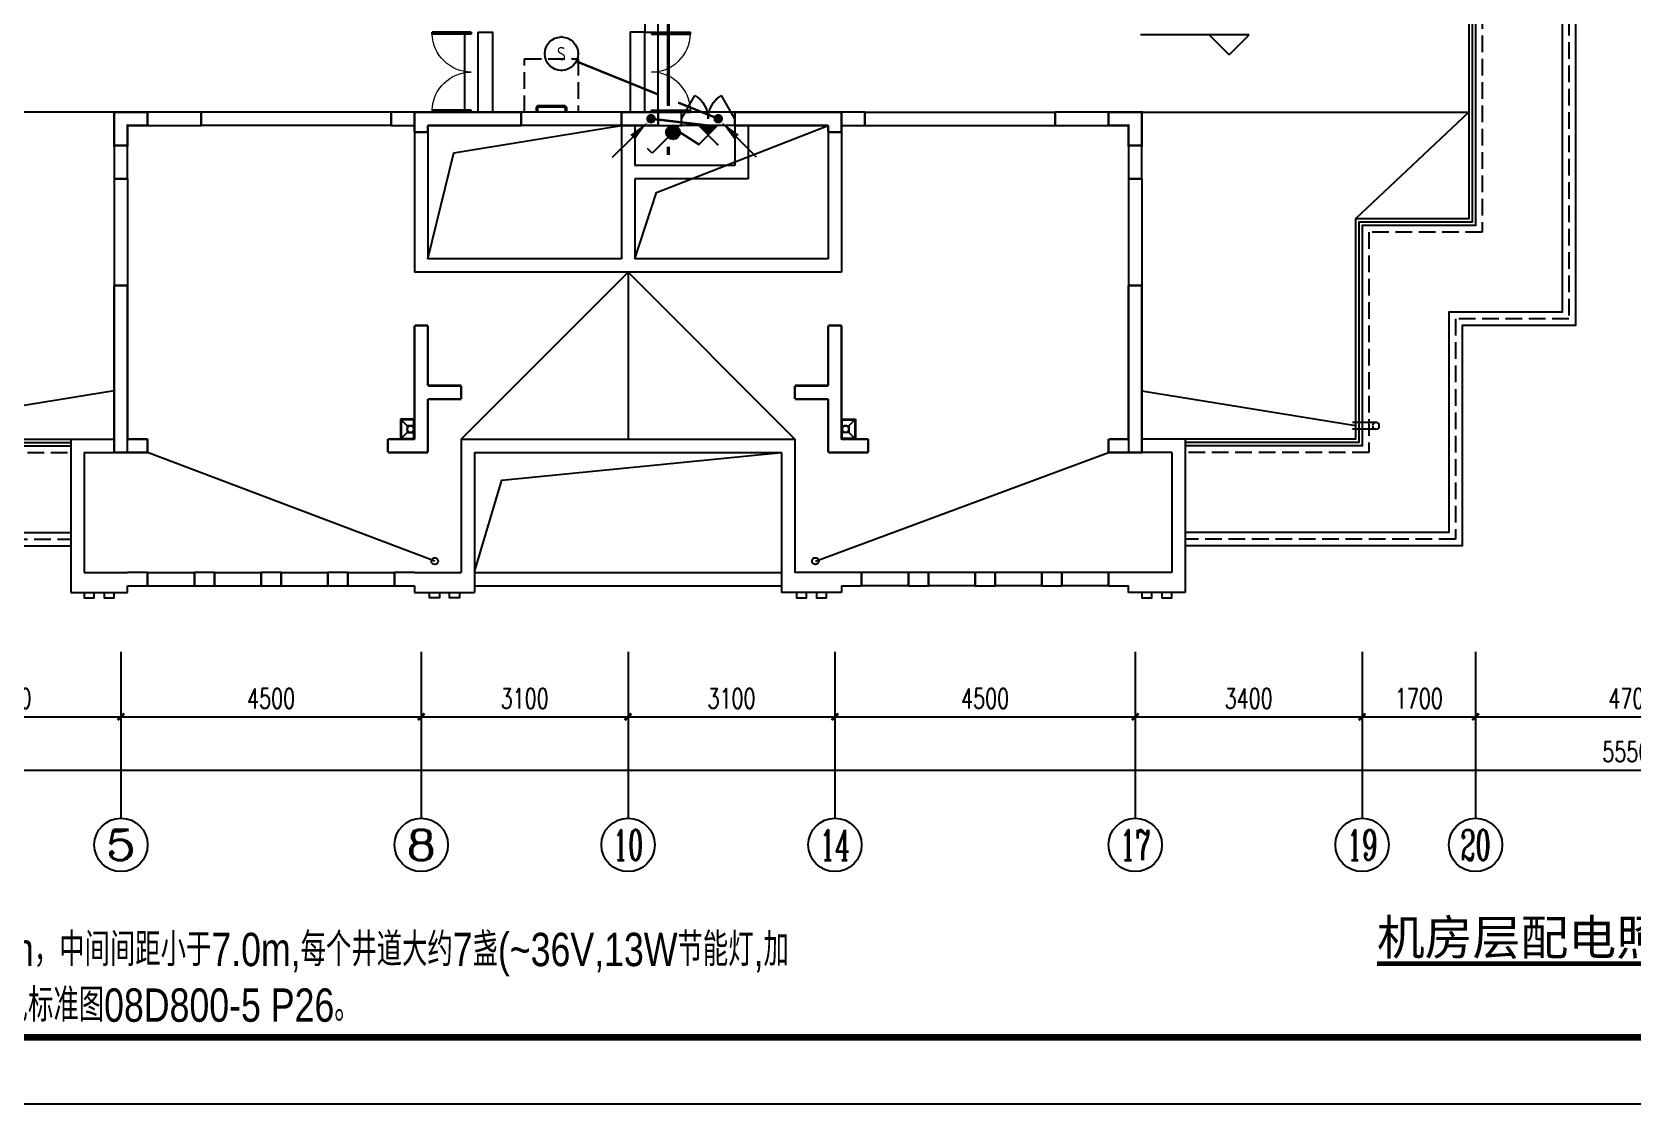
# Model space of a CAD drawing. Extents: x -993182 to -819982, y 169304 to 600104.
# Drawn here: x -978282 to -954289, y 233704 to 249769 of the extents above; entities that cross this region are included whole.
import ezdxf
from ezdxf.enums import TextEntityAlignment as Align

# ---------------------------------------------------------------- set-up
doc = ezdxf.new("R2010")
doc.units = 0
doc.header["$LTSCALE"] = 1000
doc.header["$MEASUREMENT"] = 0
doc.linetypes.add('DASH', pattern=[0.35, 0.25, -0.1])
for name, color, linetype in [('AXIS', 3, 'Continuous'), ('AXIS_TEXT', 7, 'Continuous'), ('DIM_ELEV', 3, 'Continuous'), ('DIM_SYMB', 3, 'Continuous'), ('EQUIP-照明', 3, 'Continuous'), ('HATCH', 4, 'Continuous'), ('LWIRE', 4, 'Continuous'), ('PUB_TITLE', 146, 'Continuous'), ('STAIR', 2, 'Continuous'), ('TEL_TEXT', 7, 'Continuous'), ('WALL', 4, 'Continuous'), ('WINDOW', 2, 'Continuous'), ('WIRE-动力', 2, 'Continuous'), ('WIRE-照明', 1, 'Continuous'), ('保温', 6, 'Continuous'), ('屋面', 139, 'Continuous'), ('栏杆', 169, 'Continuous'), ('面层', 215, 'Continuous')]:
    doc.layers.add(name, color=color, linetype=linetype)
doc.styles.add('-黑体', font='simhei.ttf')
doc.styles.add('_TCH_AXIS', font='COMPLEX', dxfattribs={"bigfont": 'GBCBIG'})
doc.styles.add('_TCH_DIM_T3', font='SIMPLEX', dxfattribs={"width": 0.705882, "bigfont": 'GBCBIG'})
doc.styles.add('_TEL_ATTDEF', font='GBENOR', dxfattribs={"width": 0.8, "height": 3, "bigfont": 'GBCBIG'})
doc.styles.add('_TEL_DIM', font='ICED', dxfattribs={"width": 0.8, "height": 3.5, "bigfont": 'BZHZ'})
doc.styles.add('COMPLEX', font='COMPLEX')
doc.styles.get("Standard").update_dxf_attribs({"font": 'gbenor.shx', "bigfont": 'gbcbig.shx'})
doc.styles.add('电-ele', font='ICED.shx', dxfattribs={"width": 0.8, "bigfont": 'BZHZ.shx'})
doc.dimstyles.new('_TCH_ARCH&&100', dxfattribs={"dimtxt": 297.5, "dimasz": 100, "dimexe": 250, "dimexo": 300, "dimgap": 126.25, "dimtad": 1, "dimdec": 0, "dimzin": 0, "dimdsep": 46, "dimtxsty": '_TCH_DIM_T3', "dimblk": 'ARCHTICK', "dimcen": 0.09, "dimclrt": 7, "dimazin": 2, "dimtfac": 1, "dimtdec": 0, "dimtix": 1, "dimtmove": 2, "dimatfit": 3, "dimfxl": 0, "dimtolj": 1, "dimtzin": 0, "dimarcsym": 0})

# ---------------------------------------------------------------- blocks, each defined once
blk = doc.blocks.new('A$C72BA2012')
at = {"color": 6}
for p, q in [((100, 200), (0, 300)), ((11, 290), (10, 290)), ((10, 290), (10, 10)), ((200, 290), (10, 290)), ((200, 10), (200, 290)), ((100, 100), (0, 0)), ((10, 10), (200, 10))]:
    blk.add_line(p, q, dxfattribs=at)
blk.add_lwpolyline([(0, 300), (0, 0), (210, 0), (210, 300), (0, 300)], dxfattribs=at)
blk.add_lwpolyline([(200, 100), (200, 200), (100, 200), (100, 100)], close=True, dxfattribs=at)
blk.add_circle((150, 150), 50, dxfattribs=at)
blk = doc.blocks.new('A$C4E4A79F1')
at = {"color": 6}
for points in [[(0, 350), (0, 0)], [(100, 350), (100, 0)]]:
    blk.add_lwpolyline(points, dxfattribs=at)
blk.add_circle((50, 350), 50, dxfattribs=at)
blk = doc.blocks.new('q6')
at = {"color": 3, "const_width": 35}
for points in [[(-513512, -610327), (-513512, -610827), (-513312, -610827), (-513312, -610527), (-513012, -610527), (-513012, -610327)], [(-505362, -610527), (-505362, -610327), (-505562, -610327), (-505562, -610327), (-505912, -610327), (-505912, -610527)], [(-498112, -610327), (-498612, -610327), (-498612, -610527), (-498312, -610527), (-498312, -610827), (-498112, -610827)]]:
    blk.add_lwpolyline(points, close=True, dxfattribs=at)
for points in [[(-509012, -610327), (-508262, -610327)], [(-509012, -610627), (-509012, -610327)], [(-508262, -610327), (-508262, -610327)], [(-508262, -610327), (-508062, -610327)], [(-508062, -610327), (-508062, -610327)], [(-508062, -610327), (-507412, -610327)], [(-507412, -610327), (-507412, -610527)], [(-504212, -610327), (-502612, -610327)], [(-504212, -610527), (-504212, -610327)], [(-502612, -610627), (-502612, -610327)], [(-508812, -610527), (-508262, -610527)], [(-508812, -610627), (-508812, -610527)], [(-508262, -610527), (-507412, -610527)], [(-504212, -610527), (-502812, -610527)], [(-502812, -610627), (-502812, -610527)], [(-508812, -610627), (-509012, -610627)], [(-502612, -610627), (-502812, -610627)], [(-513512, -615427), (-513512, -612927)], [(-513512, -612927), (-513312, -612927)], [(-513312, -615227), (-513312, -612927)], [(-498312, -615227), (-498312, -612927)], [(-498312, -612927), (-498112, -612927)], [(-498112, -615427), (-498112, -612927)], [(-509012, -614427), (-509012, -613527)], [(-509012, -613527), (-508812, -613527)], [(-508812, -614427), (-508812, -613527)], [(-502812, -614427), (-502812, -613527)], [(-502812, -613527), (-502612, -613527)], [(-502612, -614427), (-502612, -613527)], [(-509012, -615227), (-509012, -614427)], [(-508812, -614427), (-508312, -614427)], [(-508312, -614427), (-508312, -614627)], [(-503312, -614427), (-502812, -614427)], [(-503312, -614627), (-503312, -614427)], [(-502612, -615227), (-502612, -614427)], [(-508812, -615427), (-508812, -614627)], [(-508812, -614627), (-508312, -614627)], [(-503312, -614627), (-502812, -614627)], [(-502812, -615427), (-502812, -614627)], [(-513312, -615227), (-513012, -615227)], [(-513012, -615227), (-513012, -615427)], [(-509412, -615227), (-509012, -615227)], [(-509412, -615427), (-509412, -615227)], [(-502612, -615227), (-502212, -615227)], [(-502212, -615227), (-502212, -615427)], [(-498612, -615227), (-498312, -615227)], [(-498612, -615427), (-498612, -615227)], [(-513512, -615427), (-513012, -615427)], [(-509412, -615427), (-508812, -615427)], [(-502812, -615427), (-502212, -615427)], [(-498612, -615427), (-498112, -615427)]]:
    blk.add_lwpolyline(points, dxfattribs=at)
blk = doc.blocks.new('$DorLib2D$00000002')
for p, q in [((-0.5, 0), (-0.5, 0.4875)), ((-0.475, 0.4875), (-0.5, 0.4875)), ((-0.475, 0), (-0.475, 0.4875)), ((0.475, 0), (0.475, 0.4875)), ((0.475, 0.4875), (0.5, 0.4875)), ((0.5, 0), (0.5, 0.4875)), ((-0.5, 0), (-0.475, 0)), ((0.5, 0), (0.475, 0))]:
    blk.add_line(p, q)
at = {"lineweight": 13}
for centre, start, end in [((-0.4875, 0), 0, 88.53072), ((0.4875, 0), 91.46928, 180)]:
    blk.add_arc(centre, 0.4875, start, end, dxfattribs=at)
blk = doc.blocks.new('$DorLib2D$00000231')
at = {"color": 0}
for p, q in [((-0.5, 0), (-0.25, 0.433)), ((0.5, 0), (0.25, 0.433))]:
    blk.add_line(p, q, dxfattribs=at)
for centre, start, end in [((-0.5, 0), 0, 60), ((0.5, 0), 120, 180)]:
    blk.add_arc(centre, 0.5, start, end, dxfattribs=at)
blk = doc.blocks.new('_AXISO')
blk.add_circle((0, 0), 0.5)
at = {"layer": 'AXIS_TEXT', "style": 'COMPLEX', "width": 1.041667}
blk.add_attdef('A', text='', height=0.56, dxfattribs=at).set_placement((-0.25, -0.28), (0.25, -0.28), align=Align.FIT)
blk = doc.blocks.new('_ArchTick')
at = {"color": 0, "linetype": 'ByBlock', "const_width": 0.4}
blk.add_lwpolyline([(-0.5, -0.5), (0.5, 0.5)], dxfattribs=at)
blk = doc.blocks.new('*D1002')
at = {"layer": 'AXIS', "color": 0, "lineweight": -2}
for p, q in [((-343209, -503841), (-343209, -505863)), ((-287709, -503841), (-287709, -505863)), ((-343209, -505613), (-287709, -505613))]:
    blk.add_line(p, q, dxfattribs=at)
at = {"layer": 'Defpoints', "color": 0}
for p in [(-343209, -503541), (-287709, -503541), (-287709, -505613)]:
    blk.add_point(p, dxfattribs=at)
at = {"layer": 'AXIS', "color": 0, "lineweight": -2, "xscale": 100, "yscale": 100, "zscale": 100, "rotation": 180}
blk.add_blockref('_ArchTick', (-343209, -505613), dxfattribs=at)
at = {"layer": 'AXIS', "color": 0, "lineweight": -2, "xscale": 100, "yscale": 100, "zscale": 100}
blk.add_blockref('_ArchTick', (-287709, -505613), dxfattribs=at)
at = {"layer": 'AXIS', "color": 7, "insert": (-315459, -505338), "char_height": 297.5, "attachment_point": 5, "style": '_TCH_DIM_T3'}
blk.add_mtext('\\A1;55500', dxfattribs=at)
blk = doc.blocks.new('*D1004')
at = {"layer": 'AXIS', "color": 0, "lineweight": -2}
for p, q in [((-341509, -503841), (-341509, -505063)), ((-338109, -503841), (-338109, -505063)), ((-341509, -504813), (-338109, -504813))]:
    blk.add_line(p, q, dxfattribs=at)
at = {"layer": 'Defpoints', "color": 0}
for p in [(-341509, -503541), (-338109, -503541), (-338109, -504813)]:
    blk.add_point(p, dxfattribs=at)
at = {"layer": 'AXIS', "color": 0, "lineweight": -2, "xscale": 100, "yscale": 100, "zscale": 100, "rotation": 180}
blk.add_blockref('_ArchTick', (-341509, -504813), dxfattribs=at)
at = {"layer": 'AXIS', "color": 0, "lineweight": -2, "xscale": 100, "yscale": 100, "zscale": 100}
blk.add_blockref('_ArchTick', (-338109, -504813), dxfattribs=at)
at = {"layer": 'AXIS', "color": 7, "insert": (-339809, -504538), "char_height": 297.5, "attachment_point": 5, "style": '_TCH_DIM_T3'}
blk.add_mtext('\\A1;3400', dxfattribs=at)
blk = doc.blocks.new('*D1005')
at = {"layer": 'AXIS', "color": 0, "lineweight": -2}
for p, q in [((-338109, -503841), (-338109, -505063)), ((-333609, -503841), (-333609, -505063)), ((-338109, -504813), (-333609, -504813))]:
    blk.add_line(p, q, dxfattribs=at)
at = {"layer": 'Defpoints', "color": 0}
for p in [(-338109, -503541), (-333609, -503541), (-333609, -504813)]:
    blk.add_point(p, dxfattribs=at)
at = {"layer": 'AXIS', "color": 0, "lineweight": -2, "xscale": 100, "yscale": 100, "zscale": 100, "rotation": 180}
blk.add_blockref('_ArchTick', (-338109, -504813), dxfattribs=at)
at = {"layer": 'AXIS', "color": 0, "lineweight": -2, "xscale": 100, "yscale": 100, "zscale": 100}
blk.add_blockref('_ArchTick', (-333609, -504813), dxfattribs=at)
at = {"layer": 'AXIS', "color": 7, "insert": (-335859, -504538), "char_height": 297.5, "attachment_point": 5, "style": '_TCH_DIM_T3'}
blk.add_mtext('\\A1;4500', dxfattribs=at)
blk = doc.blocks.new('*D1006')
at = {"layer": 'AXIS', "color": 0, "lineweight": -2}
for p, q in [((-333609, -503841), (-333609, -505063)), ((-330509, -503841), (-330509, -505063)), ((-333609, -504813), (-330509, -504813))]:
    blk.add_line(p, q, dxfattribs=at)
at = {"layer": 'Defpoints', "color": 0}
for p in [(-333609, -503541), (-330509, -503541), (-330509, -504813)]:
    blk.add_point(p, dxfattribs=at)
at = {"layer": 'AXIS', "color": 0, "lineweight": -2, "xscale": 100, "yscale": 100, "zscale": 100, "rotation": 180}
blk.add_blockref('_ArchTick', (-333609, -504813), dxfattribs=at)
at = {"layer": 'AXIS', "color": 0, "lineweight": -2, "xscale": 100, "yscale": 100, "zscale": 100}
blk.add_blockref('_ArchTick', (-330509, -504813), dxfattribs=at)
at = {"layer": 'AXIS', "color": 7, "insert": (-332059, -504538), "char_height": 297.5, "attachment_point": 5, "style": '_TCH_DIM_T3'}
blk.add_mtext('\\A1;3100', dxfattribs=at)
blk = doc.blocks.new('*D1007')
at = {"layer": 'AXIS', "color": 0, "lineweight": -2}
for p, q in [((-330509, -503841), (-330509, -505063)), ((-327409, -503841), (-327409, -505063)), ((-330509, -504813), (-327409, -504813))]:
    blk.add_line(p, q, dxfattribs=at)
at = {"layer": 'Defpoints', "color": 0}
for p in [(-330509, -503541), (-327409, -503541), (-327409, -504813)]:
    blk.add_point(p, dxfattribs=at)
at = {"layer": 'AXIS', "color": 0, "lineweight": -2, "xscale": 100, "yscale": 100, "zscale": 100, "rotation": 180}
blk.add_blockref('_ArchTick', (-330509, -504813), dxfattribs=at)
at = {"layer": 'AXIS', "color": 0, "lineweight": -2, "xscale": 100, "yscale": 100, "zscale": 100}
blk.add_blockref('_ArchTick', (-327409, -504813), dxfattribs=at)
at = {"layer": 'AXIS', "color": 7, "insert": (-328959, -504538), "char_height": 297.5, "attachment_point": 5, "style": '_TCH_DIM_T3'}
blk.add_mtext('\\A1;3100', dxfattribs=at)
blk = doc.blocks.new('*D1008')
at = {"layer": 'AXIS', "color": 0, "lineweight": -2}
for p, q in [((-327409, -503841), (-327409, -505063)), ((-322909, -503841), (-322909, -505063)), ((-327409, -504813), (-322909, -504813))]:
    blk.add_line(p, q, dxfattribs=at)
at = {"layer": 'Defpoints', "color": 0}
for p in [(-327409, -503541), (-322909, -503541), (-322909, -504813)]:
    blk.add_point(p, dxfattribs=at)
at = {"layer": 'AXIS', "color": 0, "lineweight": -2, "xscale": 100, "yscale": 100, "zscale": 100, "rotation": 180}
blk.add_blockref('_ArchTick', (-327409, -504813), dxfattribs=at)
at = {"layer": 'AXIS', "color": 0, "lineweight": -2, "xscale": 100, "yscale": 100, "zscale": 100}
blk.add_blockref('_ArchTick', (-322909, -504813), dxfattribs=at)
at = {"layer": 'AXIS', "color": 7, "insert": (-325159, -504538), "char_height": 297.5, "attachment_point": 5, "style": '_TCH_DIM_T3'}
blk.add_mtext('\\A1;4500', dxfattribs=at)
blk = doc.blocks.new('*D1009')
at = {"layer": 'AXIS', "color": 0, "lineweight": -2}
for p, q in [((-322909, -503841), (-322909, -505063)), ((-319509, -503841), (-319509, -505063)), ((-322909, -504813), (-319509, -504813))]:
    blk.add_line(p, q, dxfattribs=at)
at = {"layer": 'Defpoints', "color": 0}
for p in [(-322909, -503541), (-319509, -503541), (-319509, -504813)]:
    blk.add_point(p, dxfattribs=at)
at = {"layer": 'AXIS', "color": 0, "lineweight": -2, "xscale": 100, "yscale": 100, "zscale": 100, "rotation": 180}
blk.add_blockref('_ArchTick', (-322909, -504813), dxfattribs=at)
at = {"layer": 'AXIS', "color": 0, "lineweight": -2, "xscale": 100, "yscale": 100, "zscale": 100}
blk.add_blockref('_ArchTick', (-319509, -504813), dxfattribs=at)
at = {"layer": 'AXIS', "color": 7, "insert": (-321209, -504538), "char_height": 297.5, "attachment_point": 5, "style": '_TCH_DIM_T3'}
blk.add_mtext('\\A1;3400', dxfattribs=at)
blk = doc.blocks.new('*D1010')
at = {"layer": 'AXIS', "color": 0, "lineweight": -2}
for p, q in [((-319509, -503841), (-319509, -505063)), ((-317809, -503841), (-317809, -505063)), ((-319509, -504813), (-317809, -504813))]:
    blk.add_line(p, q, dxfattribs=at)
at = {"layer": 'Defpoints', "color": 0}
for p in [(-319509, -503541), (-317809, -503541), (-317809, -504813)]:
    blk.add_point(p, dxfattribs=at)
at = {"layer": 'AXIS', "color": 0, "lineweight": -2, "xscale": 100, "yscale": 100, "zscale": 100, "rotation": 180}
blk.add_blockref('_ArchTick', (-319509, -504813), dxfattribs=at)
at = {"layer": 'AXIS', "color": 0, "lineweight": -2, "xscale": 100, "yscale": 100, "zscale": 100}
blk.add_blockref('_ArchTick', (-317809, -504813), dxfattribs=at)
at = {"layer": 'AXIS', "color": 7, "insert": (-318659, -504538), "char_height": 297.5, "attachment_point": 5, "style": '_TCH_DIM_T3'}
blk.add_mtext('\\A1;1700', dxfattribs=at)
blk = doc.blocks.new('*D1011')
at = {"layer": 'AXIS', "color": 0, "lineweight": -2}
for p, q in [((-317809, -503841), (-317809, -505063)), ((-313109, -503841), (-313109, -505063)), ((-317809, -504813), (-313109, -504813))]:
    blk.add_line(p, q, dxfattribs=at)
at = {"layer": 'Defpoints', "color": 0}
for p in [(-317809, -503541), (-313109, -503541), (-313109, -504813)]:
    blk.add_point(p, dxfattribs=at)
at = {"layer": 'AXIS', "color": 0, "lineweight": -2, "xscale": 100, "yscale": 100, "zscale": 100, "rotation": 180}
blk.add_blockref('_ArchTick', (-317809, -504813), dxfattribs=at)
at = {"layer": 'AXIS', "color": 0, "lineweight": -2, "xscale": 100, "yscale": 100, "zscale": 100}
blk.add_blockref('_ArchTick', (-313109, -504813), dxfattribs=at)
at = {"layer": 'AXIS', "color": 7, "insert": (-315459, -504538), "char_height": 297.5, "attachment_point": 5, "style": '_TCH_DIM_T3'}
blk.add_mtext('\\A1;4700', dxfattribs=at)
blk = doc.blocks.new('$equip$00002837')
at = {"const_width": 0.04}
blk.add_lwpolyline([(0.5, 0, 1), (-0.5, 0, 1), (0.5, 0, -0.854586)], format="xyb", dxfattribs=at)
blk.add_circle((0, 0), 0.5)
for p in [(0, 0.5), (-0.5, 0), (0.5, 0), (0, -0.5)]:
    blk.add_point(p)
at = {"color": 7, "style": '_TEL_DIM'}
blk.add_attdef('$TEXT$', text='', height=0.4, dxfattribs=at).set_placement((0, 0), align=Align.MIDDLE_CENTER)
at = {"color": 7, "style": '_TEL_DIM', "flags": 1}
for tag in ['A', 'REMARK']:
    blk.add_attdef(tag, text='', height=0.00002, dxfattribs=at).set_placement((0, 0), align=Align.MIDDLE_CENTER)
blk = doc.blocks.new('$equip$00001154')
for p, q in [((0, 0.283), (0, -0.283)), ((0, 0.283), (0.566, -0.283)), ((0.566, 0.283), (0, -0.283))]:
    blk.add_line(p, q)
for p in [(0, 0.004), (0.283, 0), (0.566, 0.283), (0.566, -0.283)]:
    blk.add_point(p)
blk.add_solid([(0, -0.283), (0.283, 0), (0, 0.283)])
at = {"layer": 'TEL_TEXT', "style": '_TEL_DIM', "flags": 1}
blk.add_attdef('A', text='', height=0.00002, dxfattribs=at).set_placement((0, 0), align=Align.MIDDLE_CENTER)
blk = doc.blocks.new('$TelecSys$00000081')
for p, q in [((0.104, 0.104), (0.104, 0.104)), ((-0.104, -0.104), (-0.104, -0.104)), ((-1.15, -1.15), (-0.55, -0.55))]:
    blk.add_line(p, q)
at = {"const_width": 0.142}
blk.add_lwpolyline([(0.071, 0, 1), (-0.071, 0, 1)], format="xyb", close=True, dxfattribs=at)
blk.add_solid([(-0.62, -0.48), (-0.48, -0.62), (-0.1, -0.1)])
at = {"width": 0.8, "flags": 9}
blk.add_attdef('A', (0, 0), '', height=0.00002, rotation=180, dxfattribs=at)
blk = doc.blocks.new('$equip$00001962')
for p, q in [((0.147, 0.356), (0.625, 0.833)), ((0.625, 0.833), (0.766, 0.692))]:
    blk.add_line(p, q)
blk.add_circle((0, 0.208), 0.208)
for p in [(-0.208, 0.208), (0, 0.417), (0, 0), (0.208, 0.208)]:
    blk.add_point(p)
for points in [[(-0.18, 0.313), (0.18, 0.313), (-0.208, 0.208), (0.208, 0.208)], [(-0.18, 0.104), (0.18, 0.104), (-0.208, 0.208), (0.208, 0.208)], [(-0.104, 0.389), (0.104, 0.389), (-0.18, 0.313), (0.18, 0.313)], [(-0.104, 0.028), (0.104, 0.028), (-0.18, 0.104), (0.18, 0.104)], [(0, 0.417), (0, 0.417), (-0.104, 0.389), (0.104, 0.389)], [(0, 0), (0, 0), (-0.104, 0.028), (0.104, 0.028)]]:
    blk.add_solid(points)
at = {"layer": 'TEL_TEXT', "style": '_TEL_DIM', "flags": 1}
blk.add_attdef('A', text='', height=0.00002, dxfattribs=at).set_placement((0, 0), align=Align.MIDDLE_CENTER)
blk = doc.blocks.new('5#、7#楼参照')
at = {"color": 6}
for points in [[(-338208.8, -495750.4), (-343108.8, -495750.4)], [(-322808.8, -495750.4), (-317908.8, -495750.4)], [(-317908.8, -495750.4), (-319608.8, -497350.4)], [(-333008.8, -500650.4), (-330508.8, -498150.4)], [(-330508.8, -498150.4), (-330508.8, -500650.4)], [(-330508.8, -498150.4), (-328008.8, -500650.4)], [(-338208.8, -499929.5), (-341408.8, -500447)], [(-322808.8, -499929.5), (-319608.8, -500447)], [(-333406.5, -502479), (-337708.8, -500850.4)], [(-327702.5, -502479), (-323308.8, -500850.4)]]:
    blk.add_lwpolyline(points, dxfattribs=at)
for points in [[(-333508.8, -497950.4), (-333120.5, -496359.5), (-330608.8, -495950.4)], [(-330408.8, -497950.4), (-330082, -496955.5), (-327508.8, -495950.4)], [(-332808.8, -502640), (-332403.1, -501266), (-328208.8, -500850.4)]]:
    blk.add_lwpolyline(points)
for centre in [(-333406.5, -502479), (-327702.5, -502479)]:
    blk.add_circle(centre, 50, dxfattribs=at)
at = {"layer": 'AXIS'}
for p, q in [((-338108.8, -504890.9), (-338108.8, -506333)), ((-333608.8, -504890.9), (-333608.8, -506333)), ((-330508.8, -504890.9), (-330508.8, -506333)), ((-327408.8, -504890.9), (-327408.8, -506333)), ((-322908.8, -504890.9), (-322908.8, -506333)), ((-319508.8, -504890.9), (-319508.8, -506333)), ((-317808.8, -504890.9), (-317808.8, -506333))]:
    blk.add_line(p, q, dxfattribs=at)
at = {"layer": 'DIM_ELEV'}
for p, q in [((-321202.6, -494591.4), (-322831.7, -494591.4)), ((-321502.6, -494891.4), (-321802.6, -494591.4)), ((-321502.6, -494891.4), (-321202.6, -494591.4))]:
    blk.add_line(p, q, dxfattribs=at)
at = {"layer": 'HATCH', "linetype": 'DASH'}
blk.add_lwpolyline([(-332058.8, -494950.4), (-331258.8, -494950.4), (-331258.8, -495750.4), (-332058.8, -495750.4), (-332058.8, -494950.4)], dxfattribs=at)
at = {"layer": 'PUB_TITLE'}
blk.add_lwpolyline([(-354342.7, -510615.5), (-270242.7, -510615.5), (-270242.7, -451215.5), (-354342.7, -451215.5)], close=True, dxfattribs=at)
at = {"layer": 'PUB_TITLE', "const_width": 100}
blk.add_lwpolyline([(-351842.7, -509615.5), (-271242.7, -509615.5), (-271242.7, -452215.5), (-351842.7, -452215.5)], close=True, dxfattribs=at)
at = {"layer": 'STAIR'}
for points in [[(-331883.8, -495750.4), (-331883.8, -495690.4, -0.4142136), (-331843.8, -495650.4), (-331473.8, -495650.4, -0.4142136), (-331433.8, -495690.4), (-331433.8, -495750.4)], [(-331863.8, -495750.4), (-331863.8, -495700.4, -0.4142136), (-331833.8, -495670.4), (-331483.8, -495670.4, -0.4142136), (-331453.8, -495700.4), (-331453.8, -495750.4)]]:
    blk.add_lwpolyline(points, format="xyb", dxfattribs=at)
at = {"layer": 'WALL'}
for p, q in [((-330258.8, -493250.4), (-330258.8, -494550.4)), ((-330058.8, -494550.4), (-330058.8, -493350.4)), ((-330258.8, -494550.4), (-330058.8, -494550.4)), ((-338208.8, -495750.4), (-338208.8, -496750.4)), ((-336908.8, -495750.4), (-338208.8, -495750.4)), ((-336908.8, -495950.4), (-336908.8, -495750.4)), ((-333608.8, -495750.4), (-334058.8, -495750.4)), ((-334058.8, -495750.4), (-334058.8, -495950.4)), ((-332958.8, -495750.4), (-333608.8, -495750.4)), ((-332958.8, -495750.4), (-332758.8, -495750.4)), ((-330508.8, -495750.4), (-332758.8, -495750.4)), ((-330258.8, -495750.4), (-330508.8, -495750.4)), ((-330058.8, -495750.4), (-330258.8, -495750.4)), ((-329708.8, -495750.4), (-330058.8, -495750.4)), ((-329708.8, -495950.4), (-329708.8, -495750.4)), ((-328808.8, -495750.4), (-328908.8, -495750.4)), ((-328908.8, -495750.4), (-328908.8, -495950.4)), ((-328158.8, -495750.4), (-328808.8, -495750.4)), ((-328158.8, -495750.4), (-327408.8, -495750.4)), ((-326958.8, -495750.4), (-327408.8, -495750.4)), ((-326958.8, -495950.4), (-326958.8, -495750.4)), ((-322808.8, -495750.4), (-324108.8, -495750.4)), ((-324108.8, -495750.4), (-324108.8, -495950.4)), ((-322808.8, -496750.4), (-322808.8, -495750.4)), ((-338008.8, -496750.4), (-338008.8, -495950.4)), ((-338008.8, -495950.4), (-336908.8, -495950.4)), ((-334058.8, -495950.4), (-333708.8, -495950.4)), ((-333708.8, -495950.4), (-333708.8, -498150.4)), ((-332858.8, -495950.4), (-333508.8, -495950.4)), ((-333508.8, -495950.4), (-333508.8, -497950.4)), ((-330608.8, -495950.4), (-332858.8, -495950.4)), ((-330608.8, -495950.4), (-330608.8, -496650.4)), ((-330158.8, -495950.4), (-330408.8, -495950.4)), ((-330408.8, -495950.4), (-330408.8, -496550.4)), ((-330158.8, -495950.4), (-329708.8, -495950.4)), ((-328908.8, -495950.4), (-328908.8, -496550.4)), ((-328158.8, -495950.4), (-328708.8, -495950.4)), ((-328708.8, -495950.4), (-328708.8, -496750.4)), ((-328158.8, -495950.4), (-327508.8, -495950.4)), ((-327508.8, -495950.4), (-327508.8, -497950.4)), ((-327308.8, -495950.4), (-327308.8, -498150.4)), ((-327308.8, -495950.4), (-326958.8, -495950.4)), ((-324108.8, -495950.4), (-323008.8, -495950.4)), ((-323008.8, -495950.4), (-323008.8, -496750.4)), ((-328908.8, -496550.4), (-330408.8, -496550.4)), ((-338208.8, -496750.4), (-338008.8, -496750.4)), ((-330608.8, -496650.4), (-330608.8, -497950.4)), ((-328708.8, -496750.4), (-330408.8, -496750.4)), ((-330408.8, -496750.4), (-330408.8, -497950.4)), ((-323008.8, -496750.4), (-322808.8, -496750.4)), ((-330608.8, -497950.4), (-333508.8, -497950.4)), ((-327508.8, -497950.4), (-330408.8, -497950.4)), ((-330508.8, -498150.4), (-333708.8, -498150.4)), ((-327308.8, -498150.4), (-330508.8, -498150.4)), ((-338008.8, -498350.4), (-338208.8, -498350.4)), ((-338208.8, -498350.4), (-338208.8, -500650.4)), ((-338008.8, -500850.4), (-338008.8, -498350.4)), ((-322808.8, -498350.4), (-323008.8, -498350.4)), ((-323008.8, -498350.4), (-323008.8, -500850.4)), ((-322808.8, -500650.4), (-322808.8, -498350.4)), ((-338858.8, -500650.4), (-338858.8, -502950.4)), ((-338858.8, -500650.4), (-338208.8, -500650.4)), ((-333008.8, -500650.4), (-333008.8, -502650.4)), ((-333008.8, -500650.4), (-328008.8, -500650.4)), ((-328008.8, -500650.4), (-328008.8, -502650.4)), ((-322158.8, -500650.4), (-322808.8, -500650.4)), ((-322158.8, -500650.4), (-322158.8, -502950.4)), ((-338658.8, -500850.4), (-338658.8, -502650.4)), ((-338658.8, -500850.4), (-338008.8, -500850.4)), ((-332808.8, -500850.4), (-332808.8, -502950.4)), ((-332808.8, -500850.4), (-328208.8, -500850.4)), ((-328208.8, -500850.4), (-328208.8, -502950.4)), ((-322358.8, -500850.4), (-323008.8, -500850.4)), ((-322358.8, -500850.4), (-322358.8, -502650.4)), ((-338658.8, -502650.4), (-338008.8, -502650.4)), ((-337708.8, -502650.4), (-338008.8, -502650.4)), ((-338008.8, -502950.4), (-338008.8, -502850.4)), ((-338008.8, -502850.4), (-337708.8, -502850.4)), ((-337708.8, -502850.4), (-337708.8, -502650.4)), ((-336709.3, -502650.4), (-337008.8, -502650.4)), ((-337008.8, -502650.4), (-337008.8, -502850.4)), ((-337008.8, -502850.4), (-336709.3, -502850.4)), ((-336709.3, -502850.4), (-336709.3, -502650.4)), ((-335708.8, -502650.4), (-336009.3, -502650.4)), ((-336009.3, -502650.4), (-336009.3, -502850.4)), ((-336009.3, -502850.4), (-335708.8, -502850.4)), ((-335708.8, -502850.4), (-335708.8, -502650.4)), ((-334708.8, -502650.4), (-335008.8, -502650.4)), ((-335008.8, -502650.4), (-335008.8, -502850.4)), ((-335008.8, -502850.4), (-334708.8, -502850.4)), ((-334708.8, -502850.4), (-334708.8, -502650.4)), ((-333708.8, -502650.4), (-334008.8, -502650.4)), ((-334008.8, -502650.4), (-334008.8, -502850.4)), ((-334008.8, -502850.4), (-333708.8, -502850.4)), ((-333708.8, -502650.4), (-333008.8, -502650.4)), ((-333708.8, -502850.4), (-333708.8, -502950.4)), ((-327308.8, -502650.4), (-328008.8, -502650.4)), ((-327008.8, -502650.4), (-327308.8, -502650.4)), ((-327308.8, -502850.4), (-327008.8, -502850.4)), ((-327308.8, -502850.4), (-327308.8, -502950.4)), ((-327008.8, -502850.4), (-327008.8, -502650.4)), ((-326008.8, -502650.4), (-326308.8, -502650.4)), ((-326308.8, -502650.4), (-326308.8, -502850.4)), ((-326308.8, -502850.4), (-326008.8, -502850.4)), ((-326008.8, -502850.4), (-326008.8, -502650.4)), ((-325008.3, -502650.4), (-325308.8, -502650.4)), ((-325308.8, -502650.4), (-325308.8, -502850.4)), ((-325308.8, -502850.4), (-325008.3, -502850.4)), ((-325008.3, -502850.4), (-325008.3, -502650.4)), ((-324008.8, -502650.4), (-324308.3, -502650.4)), ((-324308.3, -502650.4), (-324308.3, -502850.4)), ((-324308.3, -502850.4), (-324008.8, -502850.4)), ((-324008.8, -502850.4), (-324008.8, -502650.4)), ((-323008.8, -502650.4), (-323308.8, -502650.4)), ((-323308.8, -502650.4), (-323308.8, -502850.4)), ((-323308.8, -502850.4), (-323008.8, -502850.4)), ((-322358.8, -502650.4), (-323008.8, -502650.4)), ((-323008.8, -502950.4), (-323008.8, -502850.4)), ((-338858.8, -502950.4), (-338008.8, -502950.4)), ((-333708.8, -502950.4), (-332808.8, -502950.4)), ((-327308.8, -502950.4), (-328208.8, -502950.4)), ((-322158.8, -502950.4), (-323008.8, -502950.4))]:
    blk.add_line(p, q, dxfattribs=at)
at = {"layer": 'WINDOW'}
for p, q in [((-332958.8, -494550.4, 0), (-332958.8, -495750.4, 0)), ((-332758.8, -494550.4, 0), (-332758.8, -495750.4, 0)), ((-330258.8, -495750.4, 0), (-330258.8, -494550.4, 0)), ((-330058.8, -495750.4, 0), (-330058.8, -494550.4, 0)), ((-334058.8, -495750.4), (-336908.8, -495750.4)), ((-328908.8, -495750.4, 0), (-329708.8, -495750.4, 0)), ((-326958.8, -495750.4), (-324108.8, -495750.4)), ((-334058.8, -495950.4), (-336908.8, -495950.4)), ((-328908.8, -495950.4, 0), (-329708.8, -495950.4, 0)), ((-326958.8, -495950.4), (-324108.8, -495950.4)), ((-338208.8, -496750.4), (-338208.8, -498350.4)), ((-338008.8, -496750.4), (-338008.8, -498350.4)), ((-323008.8, -496750.4), (-323008.8, -498350.4)), ((-322808.8, -496750.4), (-322808.8, -498350.4)), ((-337708.8, -502650.4), (-337008.8, -502650.4)), ((-337708.8, -502850.4), (-337008.8, -502850.4)), ((-336709.3, -502650.4), (-336009.3, -502650.4)), ((-336709.3, -502850.4), (-336009.3, -502850.4)), ((-335708.8, -502650.4), (-335008.8, -502650.4)), ((-335708.8, -502850.4), (-335008.8, -502850.4)), ((-334708.8, -502650.4), (-334008.8, -502650.4)), ((-334708.8, -502850.4), (-334008.8, -502850.4)), ((-326308.8, -502650.4), (-327008.8, -502650.4)), ((-326308.8, -502850.4), (-327008.8, -502850.4)), ((-325308.8, -502650.4), (-326008.8, -502650.4)), ((-325308.8, -502850.4), (-326008.8, -502850.4)), ((-324308.3, -502650.4), (-325008.3, -502650.4)), ((-324308.3, -502850.4), (-325008.3, -502850.4)), ((-323308.8, -502650.4), (-324008.8, -502650.4)), ((-323308.8, -502850.4), (-324008.8, -502850.4))]:
    blk.add_line(p, q, dxfattribs=at)
at = {"layer": 'WINDOW', "linetype": 'DASH'}
for p, q in [((-336908.8, -495750.4), (-336908.8, -495950.4)), ((-334058.8, -495950.4), (-334058.8, -495750.4)), ((-326958.8, -495750.4), (-326958.8, -495950.4)), ((-324108.8, -495950.4), (-324108.8, -495750.4)), ((-338008.8, -496750.4), (-338208.8, -496750.4)), ((-322808.8, -496750.4), (-323008.8, -496750.4)), ((-338208.8, -498350.4), (-338008.8, -498350.4)), ((-323008.8, -498350.4), (-322808.8, -498350.4)), ((-337708.8, -502650.4), (-337708.8, -502850.4)), ((-337008.8, -502850.4), (-337008.8, -502650.4)), ((-336709.3, -502650.4), (-336709.3, -502850.4)), ((-336009.3, -502850.4), (-336009.3, -502650.4)), ((-335708.8, -502650.4), (-335708.8, -502850.4)), ((-335008.8, -502850.4), (-335008.8, -502650.4)), ((-334708.8, -502650.4), (-334708.8, -502850.4)), ((-334008.8, -502850.4), (-334008.8, -502650.4)), ((-327008.8, -502650.4), (-327008.8, -502850.4)), ((-326308.8, -502850.4), (-326308.8, -502650.4)), ((-326008.8, -502650.4), (-326008.8, -502850.4)), ((-325308.8, -502850.4), (-325308.8, -502650.4)), ((-325008.3, -502650.4), (-325008.3, -502850.4)), ((-324308.3, -502850.4), (-324308.3, -502650.4)), ((-324008.8, -502650.4), (-324008.8, -502850.4)), ((-323308.8, -502850.4), (-323308.8, -502650.4))]:
    blk.add_line(p, q, dxfattribs=at)
at = {"layer": 'WINDOW'}
for points in [[(-332758.8, -494550.4), (-332538.8, -494550.4), (-332538.8, -495750.4)], [(-330258.8, -494550.4), (-330478.8, -494550.4), (-330478.8, -495750.4)]]:
    blk.add_lwpolyline(points, dxfattribs=at)
at = {"layer": '保温'}
for points in [[(-338658.8, -502950.4), (-338658.8, -503030.4), (-338508.8, -503030.4), (-338508.8, -502950.4)], [(-338358.8, -502950.4), (-338358.8, -503030.4), (-338208.8, -503030.4), (-338208.8, -502950.4)], [(-333333.8, -502950.4), (-333333.8, -503030.4), (-333483.8, -503030.4), (-333483.8, -502950.4)], [(-333033.8, -502950.4), (-333033.8, -503030.4), (-333183.8, -503030.4), (-333183.8, -502950.4)], [(-327983.8, -502950.4), (-327983.8, -503030.4), (-327833.8, -503030.4), (-327833.8, -502950.4)], [(-327683.8, -502950.4), (-327683.8, -503030.4), (-327533.8, -503030.4), (-327533.8, -502950.4)], [(-322808.8, -502950.4), (-322808.8, -503030.4), (-322658.8, -503030.4), (-322658.8, -502950.4)], [(-322508.8, -502950.4), (-322508.8, -503030.4), (-322358.8, -503030.4), (-322358.8, -502950.4)]]:
    blk.add_lwpolyline(points, dxfattribs=at)
at = {"layer": '屋面', "color": 152}
for p, q in [((-332808.8, -502650.4), (-328208.8, -502650.4)), ((-332808.8, -502850.4), (-328208.8, -502850.4))]:
    blk.add_line(p, q, dxfattribs=at)
for points in [[(-330508.8, -489150.4), (-331358.8, -489150.4), (-331358.8, -487150.4), (-339608.8, -487150.4), (-339608.8, -488650.4), (-344708.8, -488650.4), (-344708.8, -498950.4), (-343008.8, -498950.4), (-343008.8, -502250.4), (-338858.8, -502250.4)], [(-330508.8, -489150.4), (-329658.8, -489150.4), (-329658.8, -487150.4), (-321408.8, -487150.4), (-321408.8, -488650.4), (-316308.8, -488650.4), (-316308.8, -498950.4), (-318008.8, -498950.4), (-318008.8, -502250.4), (-322158.8, -502250.4)], [(-330508.8, -489350.4), (-331558.8, -489350.4), (-331558.8, -487350.4), (-339408.8, -487350.4), (-339408.8, -488850.4), (-344508.8, -488850.4), (-344508.8, -498750.4), (-342808.8, -498750.4), (-342808.8, -502050.4), (-338858.8, -502050.4)], [(-330508.8, -489350.4), (-329458.8, -489350.4), (-329458.8, -487350.4), (-321608.8, -487350.4), (-321608.8, -488850.4), (-316508.8, -488850.4), (-316508.8, -498750.4), (-318208.8, -498750.4), (-318208.8, -502050.4), (-322158.8, -502050.4)], [(-332958.8, -490350.4), (-332958.8, -488750.4), (-338008.8, -488750.4), (-338008.8, -490250.4), (-343108.8, -490250.4), (-343108.8, -497350.4), (-341408.8, -497350.4), (-341408.8, -500650.4), (-338858.8, -500650.4)], [(-328058.8, -490350.4), (-328058.8, -488750.4), (-323008.8, -488750.4), (-323008.8, -490250.4), (-317908.8, -490250.4), (-317908.8, -497350.4), (-319608.8, -497350.4), (-319608.8, -500650.4), (-322158.8, -500650.4)]]:
    blk.add_lwpolyline(points, dxfattribs=at)
at = {"layer": '屋面', "color": 152, "linetype": 'DASH'}
for points in [[(-330508.8, -489250.4), (-331458.8, -489250.4), (-331458.8, -487250.4), (-339508.8, -487250.4), (-339508.8, -488750.4), (-344608.8, -488750.4), (-344608.8, -498850.4), (-342908.8, -498850.4), (-342908.8, -502150.4), (-338858.8, -502150.4)], [(-330508.8, -489250.4), (-329558.8, -489250.4), (-329558.8, -487250.4), (-321508.8, -487250.4), (-321508.8, -488750.4), (-316408.8, -488750.4), (-316408.8, -498850.4), (-318108.8, -498850.4), (-318108.8, -502150.4), (-322158.8, -502150.4)], [(-332758.8, -490350.4), (-332758.8, -490350.4), (-332758.8, -488550.4), (-338208.8, -488550.4), (-338208.8, -490050.4), (-343308.8, -490050.4), (-343308.8, -497550.4), (-341608.8, -497550.4), (-341608.8, -500850.4), (-338858.8, -500850.4)], [(-328258.8, -490350.4), (-328258.8, -490350.4), (-328258.8, -488550.4), (-322808.8, -488550.4), (-322808.8, -490050.4), (-317708.8, -490050.4), (-317708.8, -497550.4), (-319408.8, -497550.4), (-319408.8, -500850.4), (-322158.8, -500850.4)]]:
    blk.add_lwpolyline(points, dxfattribs=at)
at = {"layer": '栏杆'}
for points in [[(-332858.8, -490350.4), (-332858.8, -488650.4), (-338108.8, -488650.4), (-338108.8, -490150.4), (-343208.8, -490150.4), (-343208.8, -497450.4), (-341508.8, -497450.4), (-341508.8, -500750.4), (-338858.8, -500750.4)], [(-332908.8, -490350.4), (-332908.8, -488700.4), (-338058.8, -488700.4), (-338058.8, -490200.4), (-343158.8, -490200.4), (-343158.8, -497400.4), (-341458.8, -497400.4), (-341458.8, -500700.4), (-338858.8, -500700.4)], [(-328158.8, -490350.4), (-328158.8, -488650.4), (-322908.8, -488650.4), (-322908.8, -490150.4), (-317808.8, -490150.4), (-317808.8, -497450.4), (-319508.8, -497450.4), (-319508.8, -500750.4), (-322158.8, -500750.4)], [(-328108.8, -490350.4), (-328108.8, -488700.4), (-322958.8, -488700.4), (-322958.8, -490200.4), (-317858.8, -490200.4), (-317858.8, -497400.4), (-319558.8, -497400.4), (-319558.8, -500700.4), (-322158.8, -500700.4)]]:
    blk.add_lwpolyline(points, dxfattribs=at)
at = {"color": 6}
blk.add_blockref('A$C72BA2012', (-333918.8, -500650.4), dxfattribs=at)
at = {"color": 6, "xscale": -1}
blk.add_blockref('A$C72BA2012', (-327098.8, -500650.4), dxfattribs=at)
at = {"color": 6, "xscale": -1, "rotation": 269.9999999999898}
blk.add_blockref('A$C4E4A79F1', (-319650.6, -500500.4), dxfattribs=at)
at = {"layer": 'AXIS'}
ref = blk.add_blockref('_AXISO', (-338108.8, -506733), dxfattribs=dict(at, xscale=800, yscale=800, zscale=800))
ref.add_attrib('A', '5', dxfattribs={"layer": 'AXIS_TEXT', "height": 452.5, "style": '_TCH_AXIS', "width": 1.5}).set_placement((-338335.1, -506959.3), (-337882.5, -506959.3), align=Align.FIT)
ref = blk.add_blockref('_AXISO', (-333608.8, -506733), dxfattribs=dict(at, xscale=800, yscale=800, zscale=800))
ref.add_attrib('A', '8', dxfattribs={"layer": 'AXIS_TEXT', "height": 452.5, "style": '_TCH_AXIS', "width": 1.5}).set_placement((-333835.1, -506959.3), (-333382.5, -506959.3), align=Align.FIT)
ref = blk.add_blockref('_AXISO', (-330508.8, -506733), dxfattribs=dict(at, xscale=800, yscale=800, zscale=800))
ref.add_attrib('A', '10', dxfattribs={"layer": 'AXIS_TEXT', "height": 452.55, "style": '_TCH_AXIS', "width": 0.724138}).set_placement((-330735.1, -506959.3), (-330282.5, -506959.3), align=Align.FIT)
ref = blk.add_blockref('_AXISO', (-327408.8, -506733), dxfattribs=dict(at, xscale=800, yscale=800, zscale=800))
ref.add_attrib('A', '14', dxfattribs={"layer": 'AXIS_TEXT', "height": 452.55, "style": '_TCH_AXIS', "width": 0.677419}).set_placement((-327635.1, -506959.3), (-327182.5, -506959.3), align=Align.FIT)
ref = blk.add_blockref('_AXISO', (-322908.8, -506733), dxfattribs=dict(at, xscale=800, yscale=800, zscale=800))
ref.add_attrib('A', '17', dxfattribs={"layer": 'AXIS_TEXT', "height": 452.55, "style": '_TCH_AXIS', "width": 0.724138}).set_placement((-323135.1, -506959.3), (-322682.5, -506959.3), align=Align.FIT)
ref = blk.add_blockref('_AXISO', (-319508.8, -506733), dxfattribs=dict(at, xscale=800, yscale=800, zscale=800))
ref.add_attrib('A', '19', dxfattribs={"layer": 'AXIS_TEXT', "height": 452.55, "style": '_TCH_AXIS', "width": 0.724138}).set_placement((-319735.1, -506959.3), (-319282.5, -506959.3), align=Align.FIT)
ref = blk.add_blockref('_AXISO', (-317808.8, -506733), dxfattribs=dict(at, xscale=800, yscale=800, zscale=800))
ref.add_attrib('A', '20', dxfattribs={"layer": 'AXIS_TEXT', "height": 452.55, "style": '_TCH_AXIS', "width": 0.617647}).set_placement((-318035.1, -506959.3), (-317582.5, -506959.3), align=Align.FIT)
at = {"layer": 'WINDOW'}
for name, p, xscale, yscale, zscale, rotation in [('$DorLib2D$00000002', (-332858.8, -495150.4), 1200, -1200, 1200, 270), ('$DorLib2D$00000002', (-330158.8, -495150.4), -1200, -1200, -1200, 89.99999957439204), ('$DorLib2D$00000231', (-329308.8, -495850.4), 800, -800, 800, 179.9999999999951)]:
    blk.add_blockref(name, p, dxfattribs=dict(at, xscale=xscale, yscale=yscale, zscale=zscale, rotation=rotation))
at = {"layer": '面层'}
blk.add_blockref('q6', (175303, 114576.6), dxfattribs=at)
at = {"layer": 'AXIS'}
for p1, p2, distance, picture, middle in [((-343208.8, -503541), (-287708.8, -503541), -2072, '*D1002', (-315458.8, -505338)), ((-341508.8, -503541), (-338108.8, -503541), -1272, '*D1004', (-339808.8, -504538)), ((-338108.8, -503541), (-333608.8, -503541), -1272, '*D1005', (-335858.8, -504538)), ((-333608.8, -503541), (-330508.8, -503541), -1272, '*D1006', (-332058.8, -504538)), ((-330508.8, -503541), (-327408.8, -503541), -1272, '*D1007', (-328958.8, -504538)), ((-327408.8, -503541), (-322908.8, -503541), -1272, '*D1008', (-325158.8, -504538)), ((-322908.8, -503541), (-319508.8, -503541), -1272, '*D1009', (-321208.8, -504538)), ((-319508.8, -503541), (-317808.8, -503541), -1272, '*D1010', (-318658.8, -504538)), ((-317808.8, -503541), (-313108.8, -503541), -1272, '*D1011', (-315458.8, -504538))]:
    dim = blk.add_aligned_dim(p1=p1, p2=p2, distance=distance, dimstyle='_TCH_ARCH&&100', dxfattribs=at)
    dim.commit()
    dim.dimension.update_dxf_attribs({"geometry": picture, "text_midpoint": middle})

msp = doc.modelspace()

# ---------------------------------------------------------------- linework, layer by layer
at = {"layer": 'DIM_SYMB', "const_width": 70}
msp.add_lwpolyline([(-958127, 235806), (-950520, 235806)], dxfattribs=at)
at = {"layer": 'WIRE-动力', "linetype": 'Continuous', "const_width": 50}
for points in [[(-968748, 248662), (-968748, 251420)], [(-968748, 247924), (-968748, 248050)]]:
    msp.add_lwpolyline(points, dxfattribs=at)
at = {"layer": 'WIRE-照明', "linetype": 'Continuous', "const_width": 35}
for points in [[(-970126, 249330), (-968898, 248833)], [(-968598, 248711), (-967998, 248469)], [(-969005, 248469), (-968148, 248367)], [(-968570, 248264), (-968290, 248085)]]:
    msp.add_lwpolyline(points, dxfattribs=at)

# ---------------------------------------------------------------- block references
at = {"layer": 'EQUIP-照明'}
ref = msp.add_blockref('$equip$00002837', (-970348, 249444), dxfattribs=dict(at, xscale=500, yscale=500, zscale=500))
ref.add_attrib('$TEXT$', 'S', dxfattribs={"layer": '0', "color": 7, "height": 200, "style": '_TEL_ATTDEF'}).set_placement((-970348, 249444), align=Align.MIDDLE_CENTER)
at = {"layer": 'EQUIP-照明', "xscale": 500, "yscale": 500, "zscale": 500}
for name, p, rotation in [('$equip$00001962', (-968675, 248369), 180), ('$equip$00001154', (-968148, 248367), 270)]:
    msp.add_blockref(name, p, dxfattribs=dict(at, rotation=rotation))
at = {"layer": 'LWIRE', "yscale": 500, "zscale": 500}
for p, xscale in [((-969005, 248469), 500), ((-967998, 248469, 0), -500)]:
    msp.add_blockref('$TelecSys$00000081', p, dxfattribs=dict(at, xscale=xscale))
at = {"layer": '面层'}
msp.add_blockref('5#、7#楼参照', (-638840, 744319), dxfattribs=at)

# ---------------------------------------------------------------- texts
at = {"insert": (-989169, 237936), "char_height": 500, "attachment_point": 1, "style": '电-ele'}
msp.add_mtext_dynamic_auto_height_columns('{\\fMicrosoft YaHei|b0|i0|c134|p34;附注：}\\P{\\W3.37343; }1.{\\W1.21897; }图中未标注导线根者照明线路均为三根线。\\P{\\W3.37343; }2.{\\W1.04888; }电梯井道灯安装上端距顶500mm，下端距底500mm，中间间距小于7.0m,每个井道大约7盏(~36V,13W节能灯,加防护罩)，井道插座为IP54的单相三孔插座距井底1.5m，详见标准图08D800-5 P26。', width=22522.91, gutter_width=1300, height=5044, count=1, dxfattribs=at)
at = {"layer": 'DIM_SYMB', "color": 7, "style": '-黑体'}
msp.add_text('机房层配电照明平面图', height=525.7, dxfattribs=at).set_placement((-958127, 235938, 153000))

doc.saveas('drawing.dxf')
